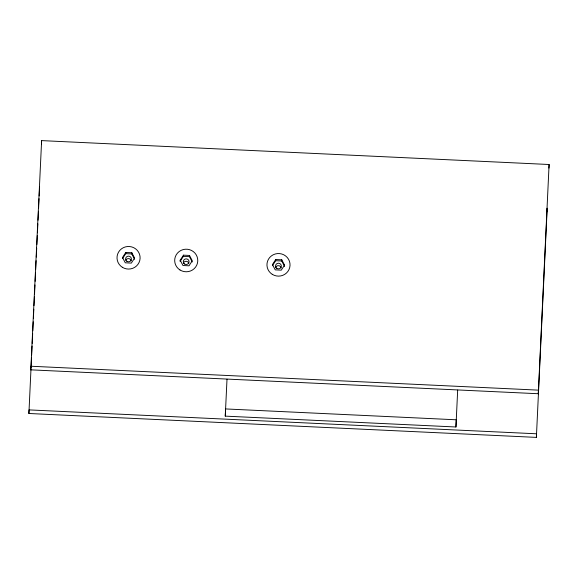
<?xml version="1.0" encoding="UTF-8"?>
<svg xmlns="http://www.w3.org/2000/svg" width="578" height="578" viewBox="0 0 578 578"><rect width="100%" height="100%" fill="white"/><g stroke="black" fill="none" stroke-linecap="round" stroke-linejoin="round"><path stroke-width="0.87" d="M28.9 413.494L29.059 409.896L536.536 433.789L536.377 437.387L28.9 413.494L30.966 369.443M30.807 369.841L30.966 366.242L538.443 390.136L538.284 393.734L30.807 369.841L41.623 140.613L549.1 164.506L548.941 168.104M41.464 144.211L41.623 140.613M122.514 257.485L122.464 258.684L125.729 253.655L125.78 252.456L131.827 252.738L134.609 258.055L131.343 263.091L125.289 262.809L122.514 257.485L125.78 252.456M134.558 259.255L131.777 253.937L131.827 252.738M180.184 260.201L180.126 261.401L183.399 256.365L183.45 255.165L189.497 255.454L192.279 260.772L189.006 265.808L182.959 265.519L180.184 260.201L183.45 255.165M192.228 261.971L189.447 256.654L189.497 255.454M225.261 416.131L225.572 408.935L456.244 419.794L455.934 426.99L225.261 416.131L227.002 379.226M272.397 265.75L275.663 260.714L275.72 259.515L281.768 259.797L284.549 265.114L284.492 266.314L281.717 260.996L281.768 259.797M547.034 211.758L547.193 208.159L536.377 437.387M31.068 367.651L31.523 357.76M31.66 355.065L32.072 346.07M32.209 343.375L32.664 333.484M32.809 330.789L33.221 321.801M33.401 318.211L33.813 309.216M33.994 305.625L34.405 296.63M34.55 293.935L34.962 284.947M35.142 281.349L35.554 272.361M35.691 269.666L36.103 260.671M36.291 257.08L36.703 248.092M36.884 244.494L37.295 235.506M37.433 232.811L37.845 223.816M38.032 220.225L38.444 211.23M38.581 208.535L39.037 198.651M39.174 195.956L39.586 186.961M455.934 426.99L457.675 390.085M538.284 393.734L549.1 164.506M275.72 259.515L272.448 264.551L275.229 269.868L281.276 270.15L284.549 265.114M125.729 253.655L131.777 253.937M183.399 256.365L189.447 256.654M275.663 260.714L281.717 260.996M125.744 260.259A2.89 2.825 2.5 0 1 131.249 260.916M183.291 263.308A2.89 2.825 2.5 0 1 188.84 263.286M275.518 267.824A2.89 2.825 2.5 0 1 281.19 267.975M122.334 267.274A11.546 11.293 2.5 0 0 140.093 258.315A11.546 11.293 2.5 0 0 123.258 247.731A11.546 11.293 2.5 0 0 122.334 267.274M126.849 261.285A2.89 2.825 2.5 0 0 131.387 259.226A2.89 2.825 2.5 0 0 127.29 256.408A2.89 2.825 2.5 0 0 126.849 261.285M184.519 263.994A2.89 2.825 2.5 0 0 189.049 261.942A2.89 2.825 2.5 0 0 184.96 259.125A2.89 2.825 2.5 0 0 184.519 263.994M180.004 269.984A11.546 11.293 2.5 0 0 197.763 261.032A11.546 11.293 2.5 0 0 180.921 250.447A11.546 11.293 2.5 0 0 180.004 269.984M276.79 268.344A2.89 2.825 2.5 0 0 281.32 266.285A2.89 2.825 2.5 0 0 277.223 263.467A2.89 2.825 2.5 0 0 276.79 268.344M272.267 274.333A11.546 11.293 2.5 0 0 290.033 265.374A11.546 11.293 2.5 0 0 273.192 254.79A11.546 11.293 2.5 0 0 272.267 274.333"/></g></svg>
